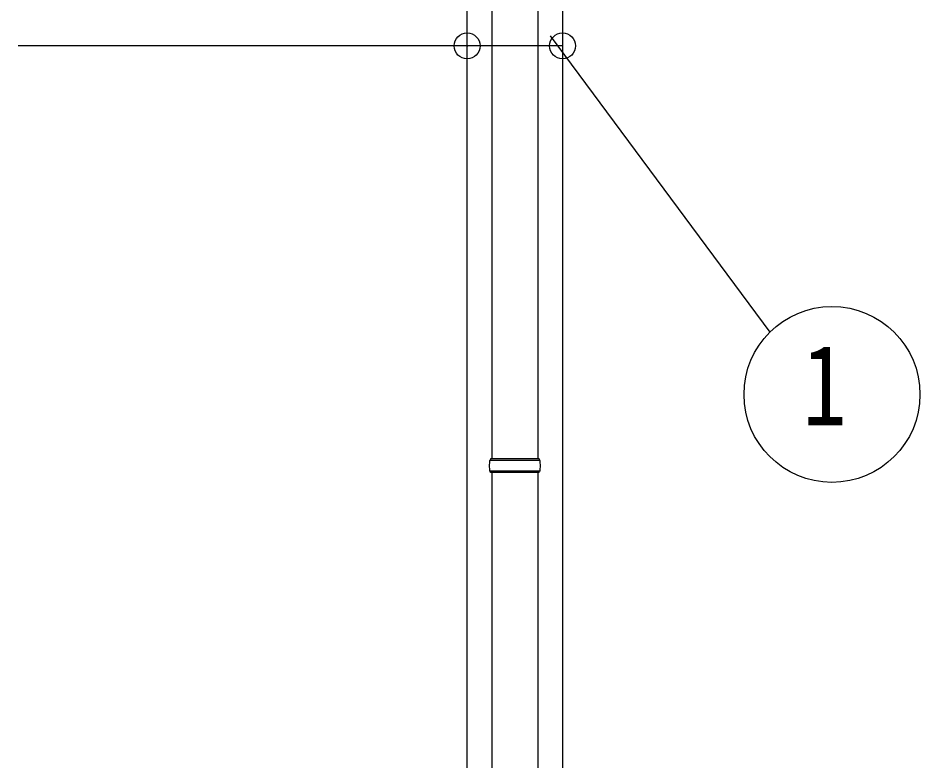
# Model space of a CAD drawing. Units: millimetres, scale not verified. Extents: x -16820 to 16820, y -11880 to 11880.
# Drawn here: x -13940 to -12759, y -1591 to -618 of the extents above; entities that cross this region are included whole.
import ezdxf
from ezdxf.enums import TextEntityAlignment as Align

# ---------------------------------------------------------------- set-up
doc = ezdxf.new("R2010")
doc.units = ezdxf.units.MM
doc.header["$LTSCALE"] = 50
for name, color, linetype in [('0-5_YKK_13', 4, 'Continuous'), ('0-6_YKK_A1', 4, 'Continuous'), ('0-7_YKK_D', 6, 'Continuous')]:
    doc.layers.add(name, color=color, linetype=linetype)
doc.styles.add('ＭＳ ゴシック', font='')
doc.styles.get('ＭＳ ゴシック').set_extended_font_data('MS Gothic')

msp = doc.modelspace()

# ---------------------------------------------------------------- linework, layer by layer
at = {"layer": '0-5_YKK_13'}
for p, q in [((-13319.92, -263), (-13319.92, -1195)), ((-13259.92, -263), (-13259.92, -1195)), ((-13256.92, -1196.99), (-13322.92, -1196.99)), ((-13257.92, -1194.99), (-13321.92, -1194.99)), ((-13321.92, -1194.99), (-13321.92, -1196.99)), ((-13257.92, -1194.99), (-13257.92, -1196.99)), ((-13256.92, -1210.99), (-13322.92, -1210.99)), ((-13321.92, -1212.99), (-13321.92, -1210.99)), ((-13257.92, -1212.99), (-13321.92, -1212.99)), ((-13319.92, -1212.99), (-13319.92, -2145)), ((-13259.92, -1212.99), (-13259.92, -2145)), ((-13257.92, -1212.99), (-13257.92, -1210.99))]:
    msp.add_line(p, q, dxfattribs=at)
for centre, start, end in [((-13274.17, -1203.99), 171.82876, 180.00002), ((-13274.17, -1203.99), 180.00002, 188.17127), ((-13305.67, -1203.99), 359.99998, 8.17124), ((-13305.67, -1203.99), 351.82873, 359.99998)]:
    msp.add_arc(centre, 49.25, start, end, dxfattribs=at)
at = {"layer": '0-6_YKK_A1'}
for p, q in [((-13352.42, -2854), (-13352.42, 1)), ((-13227.42, 1), (-13227.42, -2854))]:
    msp.add_line(p, q, dxfattribs=at)
at = {"layer": '0-7_YKK_D'}
for p, q in [((-13243.48, -640.65), (-12955.81, -1028.88)), ((-13352.42, -654), (-13352.42, -655))]:
    msp.add_line(p, q, dxfattribs=at)
msp.add_lwpolyline([(-13227.42, -654), (-13352.42, -654), (-13940.42, -654)], dxfattribs=at)
for centre, radius in [((-13352.42, -654), 17), ((-13227.42, -654), 17), ((-12874.65, -1110.64), 115.2)]:
    msp.add_circle(centre, radius, dxfattribs=at)

# ---------------------------------------------------------------- texts
at = {"layer": '0-7_YKK_D', "style": 'ＭＳ ゴシック', "width": 0.8}
msp.add_text('1', height=105.6, dxfattribs=at).set_placement((-12913.05, -1182.64), align=Align.BOTTOM_LEFT)

doc.saveas('drawing.dxf')
